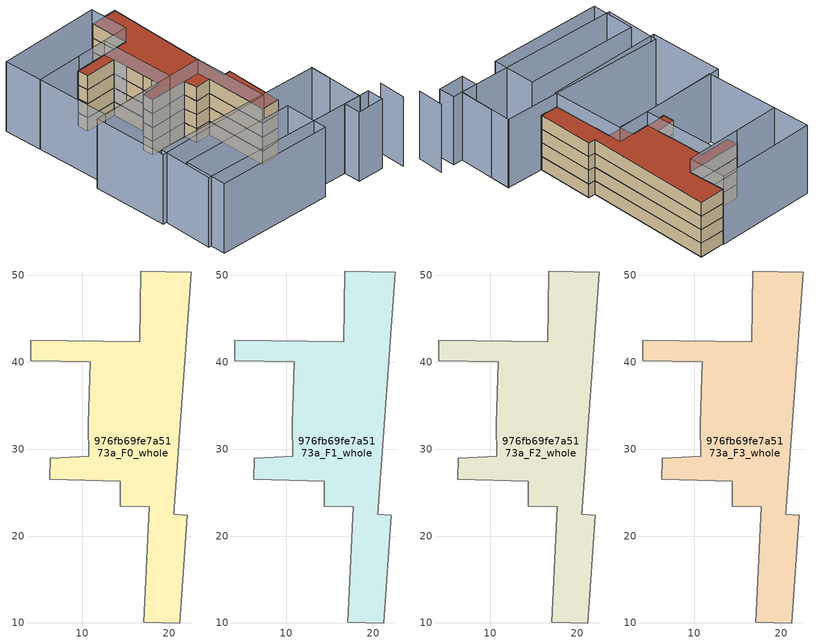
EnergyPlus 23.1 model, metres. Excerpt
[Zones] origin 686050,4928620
976fb69fe7a5173a_F0_whole
 floor ground (EU_floor_Construction): 21.2,9.99 22.11,22.39 20.53,22.5 22.57,50.36 16.72,50.5 16.61,42.34 4.06,42.54 4.08,40.18 10.92,40.05 10.69,32.86 10.74,29.21 6.32,28.92 6.26,26.55 14.38,26.32 14.39,23.43 17.73,23.38 17.08,10.05 z0
 wall adiabatic (EU_wall_Construction): 20.53,22.5 22.11,22.39 21.2,9.99 17.08,10.05 17.73,23.38 14.39,23.43 14.38,26.32 6.26,26.55 6.32,28.92 10.74,29.21 10.69,32.86 10.92,40.05 4.08,40.18 4.06,42.54 16.61,42.34 16.72,50.5 22.57,50.36 20.53,22.5 z0:3
976fb69fe7a5173a_F1_whole
 floor to 976fb69fe7a5173a_F0_whole (EU_floor_Construction): 21.2,9.99 22.11,22.39 20.53,22.5 22.57,50.36 16.72,50.5 16.61,42.34 4.06,42.54 4.08,40.18 10.92,40.05 10.69,32.86 10.74,29.21 6.32,28.92 6.25,26.55 14.38,26.32 14.39,23.43 17.73,23.38 17.08,10.05 z3
 wall adiabatic (EU_wall_Construction): 20.53,22.5 22.11,22.39 21.2,9.99 17.08,10.05 17.73,23.38 14.39,23.43 14.38,26.32 6.26,26.55 6.32,28.92 10.74,29.21 10.69,32.86 10.92,40.05 4.08,40.18 4.06,42.54 16.61,42.34 16.72,50.5 22.57,50.36 20.53,22.5 z3:6
976fb69fe7a5173a_F2_whole
 floor to 976fb69fe7a5173a_F1_whole (EU_floor_Construction): 21.2,9.99 22.11,22.39 20.53,22.5 22.57,50.36 16.72,50.5 16.61,42.34 4.06,42.54 4.08,40.18 10.92,40.05 10.69,32.86 10.74,29.21 6.32,28.92 6.25,26.55 14.38,26.32 14.39,23.43 17.73,23.38 17.08,10.05 z6
 wall adiabatic (EU_wall_Construction): 20.53,22.5 22.11,22.39 21.2,9.99 17.08,10.05 17.73,23.38 14.39,23.43 14.38,26.32 6.26,26.55 6.32,28.92 10.74,29.21 10.69,32.86 10.92,40.05 4.08,40.18 4.06,42.54 16.61,42.34 16.72,50.5 22.57,50.36 20.53,22.5 z6:9
976fb69fe7a5173a_F3_whole
 floor to 976fb69fe7a5173a_F2_whole (EU_floor_Construction): 21.2,9.99 22.11,22.39 20.53,22.5 22.57,50.36 16.72,50.5 16.61,42.34 4.06,42.54 4.08,40.18 10.92,40.05 10.69,32.86 10.74,29.21 6.32,28.92 6.25,26.55 14.38,26.32 14.39,23.43 17.73,23.38 17.08,10.05 z9
 wall adiabatic (EU_wall_Construction): 20.53,22.5 22.11,22.39 21.2,9.99 17.08,10.05 17.73,23.38 14.39,23.43 14.38,26.32 6.26,26.55 6.32,28.92 10.74,29.21 10.69,32.86 10.92,40.05 4.08,40.18 4.06,42.54 16.61,42.34 16.72,50.5 22.57,50.36 20.53,22.5 z9:12
 roof outside (EU_roof_Construction): 22.57,50.36 20.53,22.5 22.11,22.39 21.2,9.99 17.08,10.05 17.73,23.38 14.39,23.43 14.38,26.32 6.26,26.55 6.32,28.92 10.74,29.21 10.69,32.86 10.92,40.05 4.08,40.18 4.06,42.54 16.61,42.34 16.72,50.5 z12
shading: 33.49,-8.79 34.05,-2.96 / 28.56,-2.95 29.51,9.51 / 24.74,-6.18 24.92,-2.6 / 24.92,-2.6 30.75,-2.89 / 30.75,-2.89 30.57,-6.47 / 30.57,-6.47 24.74,-6.18 / -7.54,6.05 17.71,4.56 / 17.71,4.56 17.15,-4.9 / 17.15,-4.9 -8.1,-3.42 / -8.1,-3.42 -7.54,6.05 / -7.64,12.05 29.48,9.39 / 29.48,9.39 28.6,-2.86 / 28.6,-2.86 -8.52,-0.2 / -8.52,-0.2 -7.64,12.05 / -8.06,26.96 17.81,26.22 / 17.81,26.22 17.35,9.95 / 17.35,9.95 -8.53,10.69 / -8.53,10.69 -8.06,26.96 / -6.07,26.71 -5.79,42.72 / -5.79,42.72 10.92,42.42 / 10.92,42.42 10.63,26.41 / 10.63,26.41 -6.07,26.71 / 16.61,42.35 -5.78,42.69 / -5.78,42.69 -5.65,50.98 / -5.65,50.98 16.74,50.64 / 16.74,50.64 16.61,42.35 z0:15
[Building]
EU S2 Campaign: North Axis=0; Terrain=City; Solar Distribution=FullExterior
[Site:Location]
Bologna: Latitude=44.5; Longitude=11.25; Time Zone=1; Elevation=37
[SizingPeriod:WeatherFileDays]
AnnualSizingPeriod: Begin Month=1; Begin Day of Month=1; End Month=12; End Day of Month=31; Day of Week for Start Day=Monday; Use Weather File Daylight Saving Period=No; Use Weather File Rain and Snow Indicators=No
[MATERIAL]
EU_InternalMass_Material: Roughness=MediumRough; Thickness=0.1; Conductivity=1; Density=1800; Specific Heat=900; Thermal Absorptance=0.9; Solar Absorptance=0.7; Visible Absorptance=0.7
[MATERIAL:NOMASS] Roughness=MediumRough; Thermal Absorptance=0.9; Solar Absorptance=0.7; Visible Absorptance=0.7
Name | Thermal Resistance
EU_wall_NoMass | 0.937881
EU_roof_NoMass | 0.548572
EU_floor_NoMass | 0.71348
[CONSTRUCTION]
EU_wall_Construction: EU_wall_NoMass
EU_roof_Construction: EU_roof_NoMass
EU_floor_Construction: EU_floor_NoMass
EU_InternalMass_Construction: EU_InternalMass_Material
[ZONE] Type=1; Multiplier=1; Ceiling Height=autocalculate; Floor Area=autocalculate; Part of Total Floor Area=Yes
Name | Volume
976fb69fe7a5173a_F0_whole | 952.215
976fb69fe7a5173a_F1_whole; 976fb69fe7a5173a_F2_whole; 976fb69fe7a5173a_F3_whole | 952.214
[INTERNALMASS] Construction=EU_InternalMass_Construction; Surface Area=317.405
Name | Zone or ZoneList
976fb69fe7a5173a_F0_whole_EU_InternalMass | 976fb69fe7a5173a_F0_whole
976fb69fe7a5173a_F1_whole_EU_InternalMass | 976fb69fe7a5173a_F1_whole
976fb69fe7a5173a_F2_whole_EU_InternalMass | 976fb69fe7a5173a_F2_whole
976fb69fe7a5173a_F3_whole_EU_InternalMass | 976fb69fe7a5173a_F3_whole
[OTHEREQUIPMENT] Fuel Type=Electricity; Design Level Calculation Method=Watts/Area; Power per Zone Floor Area=1; Fraction Latent=0; Fraction Radiant=0; Fraction Lost=0; Carbon Dioxide Generation Rate=0; EndUse Subcategory=EU_Step8_InternalGains
Name | Zone or ZoneList or Space or SpaceList | Schedule
EU_Step8_InternalGain_976fb69fe7a5173a_F0_whole_f000 | 976fb69fe7a5173a_F0_whole | EU_Step8_GainSchedule_976fb69fe7a5173a_F0_whole_f000
EU_Step8_InternalGain_976fb69fe7a5173a_F1_whole_f000 | 976fb69fe7a5173a_F1_whole | EU_Step8_GainSchedule_976fb69fe7a5173a_F1_whole_f000
EU_Step8_InternalGain_976fb69fe7a5173a_F2_whole_f000 | 976fb69fe7a5173a_F2_whole | EU_Step8_GainSchedule_976fb69fe7a5173a_F2_whole_f000
EU_Step8_InternalGain_976fb69fe7a5173a_F3_whole_f000 | 976fb69fe7a5173a_F3_whole | EU_Step8_GainSchedule_976fb69fe7a5173a_F3_whole_f000
[ZONEVENTILATION:DESIGNFLOWRATE] Schedule=EU_AlwaysOn; Design Flow Rate Calculation Method=AirChanges/Hour; Air Changes per Hour=0.687892; Ventilation Type=Natural; Fan Pressure Rise=0; Fan Total Efficiency=1; Constant Term Coefficient=1; Temperature Term Coefficient=0; Velocity Term Coefficient=0; Velocity Squared Term Coefficient=0; Minimum Indoor Temperature=-100; Maximum Indoor Temperature=100; Delta Temperature=-100; Minimum Outdoor Temperature=-100; Maximum Outdoor Temperature=100; Maximum Wind Speed=40
Name | Zone or ZoneList or Space or SpaceList
EU_ConstantAir_976fb69fe7a5173a_F0_whole | 976fb69fe7a5173a_F0_whole
EU_ConstantAir_976fb69fe7a5173a_F1_whole | 976fb69fe7a5173a_F1_whole
EU_ConstantAir_976fb69fe7a5173a_F2_whole | 976fb69fe7a5173a_F2_whole
EU_ConstantAir_976fb69fe7a5173a_F3_whole | 976fb69fe7a5173a_F3_whole
[HVACTEMPLATE:THERMOSTAT] Constant Heating Setpoint=20; Constant Cooling Setpoint=50
EU_HeatOnly_976fb69fe7a5173a_F0_whole; EU_HeatOnly_976fb69fe7a5173a_F1_whole; EU_HeatOnly_976fb69fe7a5173a_F2_whole; EU_HeatOnly_976fb69fe7a5173a_F3_whole
[HVACTEMPLATE:ZONE:IDEALLOADSAIRSYSTEM] System Availability Schedule=EU_AlwaysOn; Maximum Heating Supply Air Temperature=50; Minimum Cooling Supply Air Temperature=13; Maximum Heating Supply Air Humidity Ratio=0.0156; Minimum Cooling Supply Air Humidity Ratio=0.0077; Heating Limit=NoLimit; Cooling Limit=NoLimit; Heating Availability Schedule=EU_AlwaysOn; Cooling Availability Schedule=EU_CoolingOff; Dehumidification Control Type=ConstantSensibleHeatRatio; Cooling Sensible Heat Ratio=0.7; Dehumidification Setpoint=60; Humidification Control Type=None; Humidification Setpoint=30; Outdoor Air Method=None; Outdoor Air Flow Rate per Person=0.00944; Outdoor Air Flow Rate per Zone Floor Area=0; Outdoor Air Flow Rate per Zone=0; Demand Controlled Ventilation Type=None; Outdoor Air Economizer Type=NoEconomizer; Heat Recovery Type=None; Sensible Heat Recovery Effectiveness=0.7; Latent Heat Recovery Effectiveness=0.65
Name | Template Thermostat
976fb69fe7a5173a_F0_whole | EU_HeatOnly_976fb69fe7a5173a_F0_whole
976fb69fe7a5173a_F1_whole | EU_HeatOnly_976fb69fe7a5173a_F1_whole
976fb69fe7a5173a_F2_whole | EU_HeatOnly_976fb69fe7a5173a_F2_whole
976fb69fe7a5173a_F3_whole | EU_HeatOnly_976fb69fe7a5173a_F3_whole
[SIZING:ZONE] Zone Cooling Design Supply Air Temperature Input Method=SupplyAirTemperature; Zone Cooling Design Supply Air Temperature=13; Zone Heating Design Supply Air Temperature Input Method=SupplyAirTemperature; Zone Heating Design Supply Air Temperature=50; Zone Cooling Design Supply Air Humidity Ratio=0.008; Zone Heating Design Supply Air Humidity Ratio=0.008; Cooling Design Air Flow Method=DesignDay; Cooling Design Air Flow Rate=0; Cooling Minimum Air Flow per Zone Floor Area=0.000762; Cooling Minimum Air Flow=0; Cooling Minimum Air Flow Fraction=0.2; Heating Design Air Flow Method=DesignDay; Heating Design Air Flow Rate=0; Heating Maximum Air Flow per Zone Floor Area=0.002032; Heating Maximum Air Flow=0.141576; Heating Maximum Air Flow Fraction=0.3; Account for Dedicated Outdoor Air System=No; Dedicated Outdoor Air System Control Strategy=NeutralSupplyAir; Dedicated Outdoor Air Low Setpoint Temperature for Design=autosize; Dedicated Outdoor Air High Setpoint Temperature for Design=autosize; Zone Load Sizing Method=Sensible Load Only No Latent Load; Zone Latent Cooling Design Supply Air Humidity Ratio Input Method=HumidityRatioDifference; Zone Cooling Design Supply Air Humidity Ratio Difference=0.005; Zone Latent Heating Design Supply Air Humidity Ratio Input Method=HumidityRatioDifference; Zone Humidification Design Supply Air Humidity Ratio Difference=0.005
976fb69fe7a5173a_F0_whole; 976fb69fe7a5173a_F1_whole; 976fb69fe7a5173a_F2_whole; 976fb69fe7a5173a_F3_whole
[SCHEDULE:CONSTANT]
Name | Hourly Value
EU_AlwaysOn | 1
EU_CoolingOff | 0
[SCHEDULE:FILE] Column Number=1; Rows to Skip at Top=0; Number of Hours of Data=8760; Column Separator=Comma; Interpolate to Timestep=No; Minutes per Item=60; Adjust Schedule for Daylight Savings=Yes
Name | File
EU_Step8_GainSchedule_976fb69fe7a5173a_F0_whole_f000 | ../../schedules/976fb69fe7a5173a/976fb69fe7a5173a_F0_whole_f000_gain.csv
EU_Step8_GainSchedule_976fb69fe7a5173a_F1_whole_f000 | ../../schedules/976fb69fe7a5173a/976fb69fe7a5173a_F1_whole_f000_gain.csv
EU_Step8_GainSchedule_976fb69fe7a5173a_F2_whole_f000 | ../../schedules/976fb69fe7a5173a/976fb69fe7a5173a_F2_whole_f000_gain.csv
EU_Step8_GainSchedule_976fb69fe7a5173a_F3_whole_f000 | ../../schedules/976fb69fe7a5173a/976fb69fe7a5173a_F3_whole_f000_gain.csv
